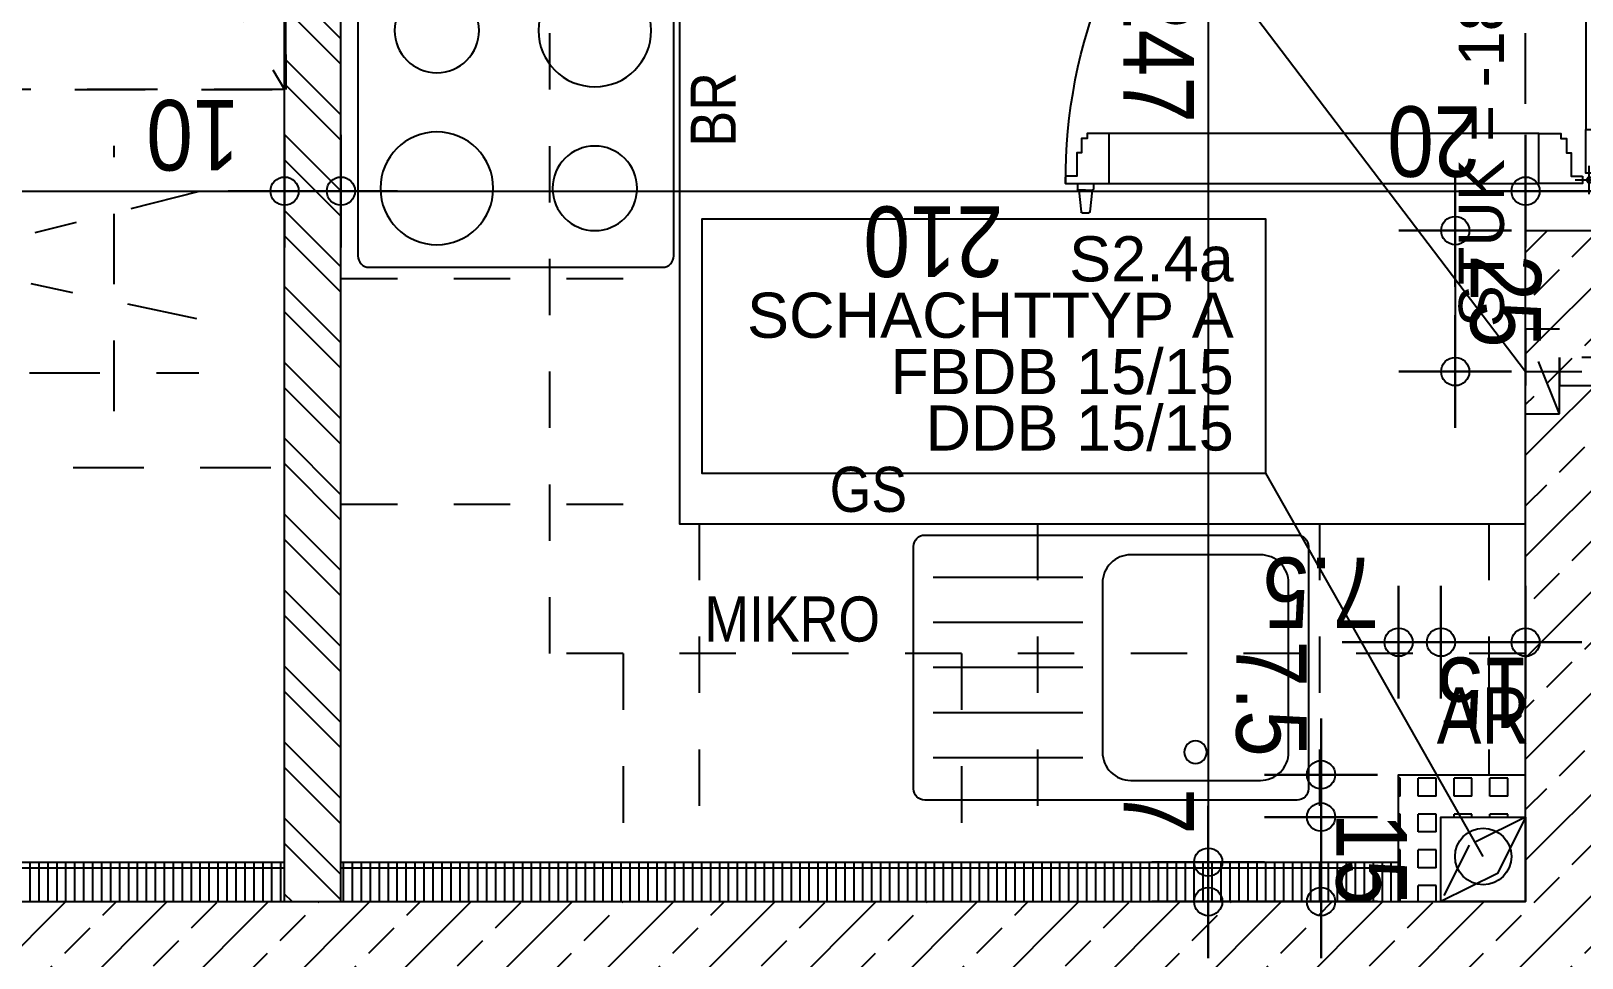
# Model space of a CAD drawing. Header units: millimetres. Extents: x 2834 to 2899, y 1629 to 1741.
# Drawn here: x 2889.388 to 2892.138, y 1675.868 to 1677.512 of the extents above; entities that cross this region are included whole.
import ezdxf
from ezdxf.enums import TextEntityAlignment as Align

# ---------------------------------------------------------------- set-up
doc = ezdxf.new("R2010")
doc.units = ezdxf.units.MM
doc.linetypes.add('HIDDEN2', pattern=[0.1875, 0.125, -0.0625])
doc.linetypes.add('STRICHPUNKT', pattern=[1, 0.5, -0.25, 0, -0.25])
for name, color, linetype in [('01-TXT---------M0', 1, 'Continuous'), ('02-DIM-G00-L01-ACHSEN', 8, 'Continuous'), ('02-DIM-G00-L01-M0', 8, 'Continuous'), ('02-DIM-G00-L01-ROHBAU', 8, 'Continuous'), ('02-FIL-G00-L01-ORANGE', 40, 'Continuous'), ('02-FIL-G00-L01-STB', 8, 'Continuous'), ('02-HID-G00-L01-M0', 8, 'HIDDEN2'), ('02-TWA---------M0', 4, 'Continuous'), ('02-TWA-G00-L01-M0', 4, 'Continuous'), ('02-TXT-G00-L01-M0', 8, 'Continuous'), ('02-WDA---------M0', 8, 'Continuous'), ('02-ZWA-G00-L01-M0', 2, 'Continuous'), ('03-ANS-G00-L01-M0', 8, 'Continuous'), ('03-SYM-G00-L01-M0', 8, 'Continuous'), ('03-TXT-G00-L01-M0', 8, 'Continuous'), ('04-HLP---------M0', 8, 'HIDDEN2'), ('04-STO---------M0', 1, 'Continuous'), ('04-SYM---------EP', 8, 'Continuous'), ('04-SYM-G00-L01-EP', 8, 'Continuous'), ('07-SAN---------M0', 8, 'Continuous'), ('07-SAN-G00-L01-Küche', 8, 'Continuous'), ('07-SAN-G00-L01-M0', 8, 'Continuous'), ('07-SYM-G00-L01-M0', 8, 'STRICHPUNKT')]:
    doc.layers.add(name, color=color, linetype=linetype)
doc.layers.add('07_MOB-G00-L01-M0', color=6, linetype='HIDDEN2', plot=False)
doc.styles.add('ARIAL', font='arial.ttf', dxfattribs={"width": 0.85})
doc.styles.get("Standard").update_dxf_attribs({"font": 'arial.ttf'})
doc.dimstyles.new('pp chromy&schneider', dxfattribs={"dimscale": 0.005, "dimtxt": 25, "dimasz": 10, "dimexe": 0, "dimexo": 0, "dimgap": 5, "dimtad": 1, "dimdec": 1, "dimlfac": 100, "dimrnd": 0.1, "dimzin": 9, "dimdsep": 46, "dimtxsty": 'ARIAL', "dimblk": 'c&s kote', "dimcen": 0, "dimse1": 1, "dimse2": 1, "dimclrd": 8, "dimclrt": 8, "dimadec": 0, "dimazin": 0, "dimtfac": 0.75, "dimtdec": 1, "dimtix": 1, "dimtmove": 2, "dimatfit": 0, "dimldrblk": 'NONE', "dimfxl": 1, "dimtolj": 1, "dimlwd": -1, "dimarcsym": 0})

# ---------------------------------------------------------------- blocks, each defined once
blk = doc.blocks.new('FENSTER_120')
at = {"layer": '02-WDA---------M0'}
for points in [[(-1.04, 0), (-1.04, -0.2)], [(-0.06, 0), (-0.06, -0.2)]]:
    blk.add_lwpolyline(points, dxfattribs=at)
at = {"layer": '04-HLP---------M0', "linetype": 'Continuous'}
for p, q in [((-0.0737, 0.9942), (-0.0637, 0.9942)), ((-0.0617, 0.9922), (-0.0235, 0.9879)), ((-0.0617, 0.9802), (-0.0617, 0.9922)), ((-0.0617, 0.9922), (-0.0617, 0.9682)), ((-0.0737, 0.9662), (-0.0637, 0.9662)), ((-0.0617, 0.9802), (-0.0617, 0.9682)), ((-0.0617, 0.9682), (-0.0235, 0.9724)), ((-0.0217, 0.986), (-0.0217, 0.9744)), ((-0.0217, 0.9802), (-0.0217, 0.9758)), ((-0.9849, 0.105), (-0.9807, 0.1432)), ((-0.9787, 0.145), (-0.9672, 0.145)), ((-0.9729, 0.145), (-0.9685, 0.145)), ((-0.9609, 0.105), (-0.9652, 0.1432)), ((-0.9869, 0.093), (-0.9869, 0.103)), ((-0.9729, 0.105), (-0.9849, 0.105)), ((-0.9849, 0.105), (-0.9609, 0.105)), ((-0.9729, 0.105), (-0.9609, 0.105)), ((-0.9589, 0.093), (-0.9589, 0.103))]:
    blk.add_line(p, q, dxfattribs=at)
for points in [[(-0.0868, 1.0153), (-0.0737, 1.0153), (-0.0737, 0.9383), (-0.162, 0.9383), (-0.162, 0.9773), (-0.1533, 0.9773), (-0.1533, 0.9873), (-0.1277, 0.9873), (-0.1277, 0.9953), (-0.0868, 0.9953)], [(-0.0868, 0.0993), (-0.0737, 0.0993), (-0.0737, 0.1763), (-0.162, 0.1763), (-0.162, 0.1372), (-0.1533, 0.1372), (-0.1533, 0.1273), (-0.1277, 0.1273), (-0.1277, 0.1193), (-0.0868, 0.1193)]]:
    blk.add_lwpolyline(points, close=True, dxfattribs=at)
for points in [[(-0.162, 0.1763), (-0.162, 0.9383)], [(-0.0737, 0.9383), (-0.0737, 0.1763)]]:
    blk.add_lwpolyline(points, dxfattribs=at)
at = {"layer": '04-HLP---------M0'}
for points in [[(-0.0797, 0.062), (-0.0797, 0.112)], [(-0.0547, 0.087), (-0.1047, 0.087)]]:
    blk.add_lwpolyline(points, dxfattribs=at)
blk.add_circle((-0.0797, 0.087), 0.00474, dxfattribs=at)
at = {"layer": '04-HLP---------M0', "linetype": 'Continuous'}
for centre, radius, start, end in [((-0.0797, 0.087), 0.9283, 89.6297, 180.4369), ((-0.0637, 0.9922), 0.002, 360, 90), ((-0.0637, 0.9682), 0.002, 270, 360), ((-0.0237, 0.986), 0.002, 360, 83.6598), ((-0.0237, 0.9744), 0.002, 276.3402, 360), ((-0.9787, 0.143), 0.002, 90, 173.6598), ((-0.9672, 0.143), 0.002, 6.3402, 90), ((-0.9849, 0.103), 0.002, 90, 180), ((-0.9609, 0.103), 0.002, 360, 90)]:
    blk.add_arc(centre, radius, start, end, dxfattribs=at)
at = {"layer": '04-STO---------M0'}
for points in [[(-1.008, 0.0799), (-1.008, 0.093), (-0.931, 0.093), (-0.931, 0.0047), (-0.97, 0.0047), (-0.97, 0.0135), (-0.98, 0.0135), (-0.98, 0.039), (-0.988, 0.039), (-0.988, 0.0799)], [(-0.092, 0.0799), (-0.092, 0.093), (-0.169, 0.093), (-0.169, 0.0047), (-0.13, 0.0047), (-0.13, 0.0135), (-0.12, 0.0135), (-0.12, 0.039), (-0.112, 0.039), (-0.112, 0.0799)], [(-1.11, 0.076), (-1, 0.076), (-1, 0.031), (-0.985, 0.031), (-0.985, 0.011), (-0.9731, 0.011), (-0.9731, -0.0105), (-1.04, -0.0105), (-1.04, 0), (-1.11, 0)], [(0.01, 0.076), (-0.1, 0.076), (-0.1, 0.031), (-0.115, 0.031), (-0.115, 0.011), (-0.1269, 0.011), (-0.1269, -0.0105), (-0.06, -0.0105), (-0.06, 0), (0.01, 0)]]:
    blk.add_lwpolyline(points, close=True, dxfattribs=at)
at = {"layer": '04-SYM---------EP'}
for points in [[(-0.931, 0.093), (-0.169, 0.093)], [(-0.169, 0.0047), (-0.931, 0.0047)]]:
    blk.add_lwpolyline(points, dxfattribs=at)
blk = doc.blocks.new('03-rar')
blk.add_circle((0, 0), 0.05)
at = {"layer": '01-TXT---------M0', "color": 8, "style": 'ARIAL', "width": 0.85}
blk.add_attdef('RR', text='', height=0.1, dxfattribs=at).set_placement((0, 0.1), align=Align.CENTER)
blk = doc.blocks.new('c&s kote')
at = {"color": 8}
for p, q in [((0, -2), (0, 2)), ((0, 2), (0, -2)), ((-2, 0), (2, 0)), ((2, 0), (-2, 0))]:
    blk.add_line(p, q, dxfattribs=at)
blk.add_circle((0, 0), 0.5, dxfattribs=at)
blk = doc.blocks.new('*D2485')
at = {"layer": '02-DIM-G00-L01-ROHBAU', "color": 8, "transparency": 16777216}
for p, q in [((2891.8375, 1676.4276), (2891.7875, 1676.4276)), ((2891.8875, 1676.4276), (2892.0375, 1676.4276)), ((2892.0875, 1676.4276), (2892.1375, 1676.4276))]:
    blk.add_line(p, q, dxfattribs=at)
at = {"layer": 'Defpoints', "color": 0, "transparency": 16777216}
for p in [(2892.0375, 1676.4276), (2891.8875, 1676.1176), (2892.0375, 1676.1176)]:
    blk.add_point(p, dxfattribs=at)
at = {"layer": '02-DIM-G00-L01-ROHBAU', "color": 8, "transparency": 16777216, "xscale": 0.05, "yscale": 0.05, "zscale": 0.05}
blk.add_blockref('c&s kote', (2891.8875, 1676.4276), dxfattribs=at)
at = {"layer": '02-DIM-G00-L01-ROHBAU', "color": 8, "transparency": 16777216, "xscale": 0.05, "yscale": 0.05, "zscale": 0.05, "rotation": 180}
blk.add_blockref('c&s kote', (2892.0375, 1676.4276), dxfattribs=at)
at = {"layer": '02-DIM-G00-L01-ROHBAU', "color": 8, "transparency": 16777216, "insert": (2891.9625, 1676.3388), "char_height": 0.125, "attachment_point": 5, "rotation": 180, "style": 'ARIAL'}
blk.add_mtext('\\A1;15', dxfattribs=at)
blk = doc.blocks.new('_None')
blk = doc.blocks.new('*D2486')
at = {"layer": '02-DIM-G00-L01-M0', "color": 8, "transparency": 16777216}
for p, q in [((2891.7625, 1676.4276), (2891.7125, 1676.4276)), ((2891.8875, 1676.4276), (2891.8125, 1676.4276)), ((2891.9375, 1676.4276), (2891.9875, 1676.4276))]:
    blk.add_line(p, q, dxfattribs=at)
at = {"layer": 'Defpoints', "color": 0, "transparency": 16777216}
for p in [(2891.8125, 1676.4276), (2891.8125, 1676.1926), (2891.8875, 1676.1176)]:
    blk.add_point(p, dxfattribs=at)
at = {"layer": '02-DIM-G00-L01-M0', "color": 8, "transparency": 16777216, "xscale": 0.05, "yscale": 0.05, "zscale": 0.05}
blk.add_blockref('c&s kote', (2891.8125, 1676.4276), dxfattribs=at)
at = {"layer": '02-DIM-G00-L01-M0', "color": 8, "transparency": 16777216, "xscale": 0.05, "yscale": 0.05, "zscale": 0.05, "rotation": 180}
blk.add_blockref('c&s kote', (2891.8875, 1676.4276), dxfattribs=at)
at = {"layer": '02-DIM-G00-L01-M0', "color": 8, "transparency": 16777216, "insert": (2891.6749, 1676.5162), "char_height": 0.125, "attachment_point": 5, "rotation": 180, "style": 'ARIAL'}
blk.add_mtext('\\A1;7.5', dxfattribs=at)
blk = doc.blocks.new('*D2487')
at = {"layer": '02-DIM-G00-L01-ROHBAU', "color": 8, "transparency": 16777216}
for p, q in [((2891.6749, 1676.1676), (2891.6749, 1676.2176)), ((2891.6749, 1675.9676), (2891.6749, 1676.1176)), ((2891.6749, 1675.9176), (2891.6749, 1675.8676))]:
    blk.add_line(p, q, dxfattribs=at)
at = {"layer": 'Defpoints', "color": 0, "transparency": 16777216}
for p in [(2891.6749, 1676.1176), (2891.8875, 1676.1176), (2891.8875, 1675.9676)]:
    blk.add_point(p, dxfattribs=at)
at = {"layer": '02-DIM-G00-L01-ROHBAU', "color": 8, "transparency": 16777216, "xscale": 0.05, "yscale": 0.05, "zscale": 0.05}
for p, rotation in [((2891.6749, 1676.1176), 270), ((2891.6749, 1675.9676), 90)]:
    blk.add_blockref('c&s kote', p, dxfattribs=dict(at, rotation=rotation))
at = {"layer": '02-DIM-G00-L01-ROHBAU', "color": 8, "transparency": 16777216, "insert": (2891.7637, 1676.0426), "char_height": 0.125, "attachment_point": 5, "rotation": 270, "style": 'ARIAL'}
blk.add_mtext('\\A1;15', dxfattribs=at)
blk = doc.blocks.new('*D2488')
at = {"layer": '02-DIM-G00-L01-M0', "color": 8, "transparency": 16777216}
for p, q in [((2891.6749, 1676.2426), (2891.6749, 1676.2926)), ((2891.6749, 1676.1176), (2891.6749, 1676.1926)), ((2891.6749, 1676.0676), (2891.6749, 1676.0176))]:
    blk.add_line(p, q, dxfattribs=at)
at = {"layer": 'Defpoints', "color": 0, "transparency": 16777216}
for p in [(2891.6749, 1676.1926), (2891.8125, 1676.1926), (2891.8875, 1676.1176)]:
    blk.add_point(p, dxfattribs=at)
at = {"layer": '02-DIM-G00-L01-M0', "color": 8, "transparency": 16777216, "xscale": 0.05, "yscale": 0.05, "zscale": 0.05}
for p, rotation in [((2891.6749, 1676.1926), 270), ((2891.6749, 1676.1176), 89.99999999999999)]:
    blk.add_blockref('c&s kote', p, dxfattribs=dict(at, rotation=rotation))
at = {"layer": '02-DIM-G00-L01-M0', "color": 8, "transparency": 16777216, "insert": (2891.5863, 1676.3276), "char_height": 0.125, "attachment_point": 5, "rotation": 270, "style": 'ARIAL'}
blk.add_mtext('\\A1;7.5', dxfattribs=at)
blk = doc.blocks.new('*D2502')
at = {"layer": '02-DIM-G00-L01-M0', "color": 8, "transparency": 16777216}
blk.add_line((2888.0875, 1677.2276), (2889.7875, 1677.2276), dxfattribs=at)
at = {"layer": 'Defpoints', "color": 0, "transparency": 16777216}
for p in [(2889.8375, 1677.2276), (2888.0375, 1676.0376), (2889.8375, 1676.0376)]:
    blk.add_point(p, dxfattribs=at)
at = {"layer": '02-DIM-G00-L01-M0', "color": 8, "transparency": 16777216, "xscale": 0.05, "yscale": 0.05, "zscale": 0.05, "rotation": 180}
blk.add_blockref('c&s kote', (2888.0375, 1677.2276), dxfattribs=at)
at = {"layer": '02-DIM-G00-L01-M0', "color": 8, "transparency": 16777216, "xscale": 0.05, "yscale": 0.05, "zscale": 0.05}
blk.add_blockref('c&s kote', (2889.8375, 1677.2276), dxfattribs=at)
at = {"layer": '02-DIM-G00-L01-M0', "color": 8, "transparency": 16777216, "insert": (2888.9375, 1677.1388), "char_height": 0.125, "attachment_point": 5, "rotation": 180, "style": 'ARIAL'}
blk.add_mtext('\\A1;180', dxfattribs=at)
blk = doc.blocks.new('*D2503')
at = {"layer": '02-DIM-G00-L01-M0', "color": 8, "transparency": 16777216}
for p, q in [((2889.7875, 1677.2276), (2889.7375, 1677.2276)), ((2889.8375, 1677.2276), (2889.9375, 1677.2276)), ((2889.9875, 1677.2276), (2890.0375, 1677.2276))]:
    blk.add_line(p, q, dxfattribs=at)
at = {"layer": 'Defpoints', "color": 0, "transparency": 16777216}
for p in [(2889.9375, 1677.2276), (2889.9375, 1676.0841), (2889.8375, 1676.0376)]:
    blk.add_point(p, dxfattribs=at)
at = {"layer": '02-DIM-G00-L01-M0', "color": 8, "transparency": 16777216, "xscale": 0.05, "yscale": 0.05, "zscale": 0.05}
blk.add_blockref('c&s kote', (2889.8375, 1677.2276), dxfattribs=at)
at = {"layer": '02-DIM-G00-L01-M0', "color": 8, "transparency": 16777216, "xscale": 0.05, "yscale": 0.05, "zscale": 0.05, "rotation": 180}
blk.add_blockref('c&s kote', (2889.9375, 1677.2276), dxfattribs=at)
at = {"layer": '02-DIM-G00-L01-M0', "color": 8, "transparency": 16777216, "insert": (2889.6749, 1677.3276), "char_height": 0.125, "attachment_point": 5, "rotation": 180, "style": 'ARIAL'}
blk.add_mtext('\\A1;10', dxfattribs=at)
blk = doc.blocks.new('*D2504')
at = {"layer": '02-DIM-G00-L01-M0', "color": 8, "transparency": 16777216}
blk.add_line((2889.9875, 1677.2276), (2891.9875, 1677.2276), dxfattribs=at)
at = {"layer": 'Defpoints', "color": 0, "transparency": 16777216}
for p in [(2892.0375, 1677.2276), (2892.0375, 1676.1926), (2889.9375, 1676.0841)]:
    blk.add_point(p, dxfattribs=at)
at = {"layer": '02-DIM-G00-L01-M0', "color": 8, "transparency": 16777216, "xscale": 0.05, "yscale": 0.05, "zscale": 0.05, "rotation": 180}
blk.add_blockref('c&s kote', (2889.9375, 1677.2276), dxfattribs=at)
at = {"layer": '02-DIM-G00-L01-M0', "color": 8, "transparency": 16777216, "xscale": 0.05, "yscale": 0.05, "zscale": 0.05}
blk.add_blockref('c&s kote', (2892.0375, 1677.2276), dxfattribs=at)
at = {"layer": '02-DIM-G00-L01-M0', "color": 8, "transparency": 16777216, "insert": (2890.9875, 1677.1388), "char_height": 0.125, "attachment_point": 5, "rotation": 180, "style": 'ARIAL'}
blk.add_mtext('\\A1;210', dxfattribs=at)
blk = doc.blocks.new('*D2555')
at = {"layer": '02-DIM-G00-L01-M0', "color": 8, "transparency": 16777216}
for p, q in [((2891.9875, 1677.2276), (2891.9375, 1677.2276)), ((2892.0375, 1677.2276), (2892.2375, 1677.2276)), ((2892.2875, 1677.2276), (2892.3375, 1677.2276))]:
    blk.add_line(p, q, dxfattribs=at)
at = {"layer": 'Defpoints', "color": 0, "transparency": 16777216}
for p in [(2892.2375, 1677.2276), (2892.2375, 1677.1576), (2892.0375, 1676.1926)]:
    blk.add_point(p, dxfattribs=at)
at = {"layer": '02-DIM-G00-L01-M0', "color": 8, "transparency": 16777216, "xscale": 0.05, "yscale": 0.05, "zscale": 0.05}
blk.add_blockref('c&s kote', (2892.0375, 1677.2276), dxfattribs=at)
at = {"layer": '02-DIM-G00-L01-M0', "color": 8, "transparency": 16777216, "xscale": 0.05, "yscale": 0.05, "zscale": 0.05, "rotation": 180}
blk.add_blockref('c&s kote', (2892.2375, 1677.2276), dxfattribs=at)
at = {"layer": '02-DIM-G00-L01-M0', "color": 8, "transparency": 16777216, "insert": (2891.8749, 1677.3164), "char_height": 0.125, "attachment_point": 5, "rotation": 180, "style": 'ARIAL'}
blk.add_mtext('\\A1;20', dxfattribs=at)
blk = doc.blocks.new('*D2630')
at = {"layer": '02-DIM-G00-L01-M0', "color": 8, "transparency": 16777216}
blk.add_line((2891.4749, 1678.4576), (2891.4749, 1676.0876), dxfattribs=at)
at = {"layer": 'Defpoints', "color": 0, "transparency": 16777216}
for p in [(2889.8375, 1678.5076), (2889.8375, 1676.0376), (2891.4749, 1676.0376)]:
    blk.add_point(p, dxfattribs=at)
at = {"layer": '02-DIM-G00-L01-M0', "color": 8, "transparency": 16777216, "xscale": 0.05, "yscale": 0.05, "zscale": 0.05}
for p, rotation in [((2891.4749, 1678.5076), 90), ((2891.4749, 1676.0376), 270)]:
    blk.add_blockref('c&s kote', p, dxfattribs=dict(at, rotation=rotation))
at = {"layer": '02-DIM-G00-L01-M0', "color": 8, "transparency": 16777216, "insert": (2891.3871, 1677.4726), "char_height": 0.125, "attachment_point": 5, "rotation": 270, "style": 'ARIAL'}
blk.add_mtext('\\A1;247', dxfattribs=at)
blk = doc.blocks.new('*D2631')
at = {"layer": '02-DIM-G00-L01-M0', "color": 8, "transparency": 16777216}
for p, q in [((2891.4749, 1676.0876), (2891.4749, 1676.1376)), ((2891.4749, 1676.0376), (2891.4749, 1675.9676)), ((2891.4749, 1675.9176), (2891.4749, 1675.8676))]:
    blk.add_line(p, q, dxfattribs=at)
at = {"layer": 'Defpoints', "color": 0, "transparency": 16777216}
for p in [(2889.8375, 1676.0376), (2891.4749, 1675.9676), (2891.6133, 1675.9676)]:
    blk.add_point(p, dxfattribs=at)
at = {"layer": '02-DIM-G00-L01-M0', "color": 8, "transparency": 16777216, "xscale": 0.05, "yscale": 0.05, "zscale": 0.05}
for p, rotation in [((2891.4749, 1676.0376), 270), ((2891.4749, 1675.9676), 89.99999999999999)]:
    blk.add_blockref('c&s kote', p, dxfattribs=dict(at, rotation=rotation))
at = {"layer": '02-DIM-G00-L01-M0', "color": 8, "transparency": 16777216, "insert": (2891.3874, 1676.1276), "char_height": 0.125, "attachment_point": 5, "rotation": 270, "style": 'ARIAL'}
blk.add_mtext('\\A1;7', dxfattribs=at)
blk = doc.blocks.new('*D1980')
at = {"layer": '02-DIM-G00-L01-ACHSEN', "color": 8, "transparency": 16777216}
blk.add_arc((2895.1875, 1685.0876), 0.3783, 7.5792, 82.4208, dxfattribs=at)
at = {"layer": 'Defpoints', "color": 0, "transparency": 16777216}
for p in [(2895.1875, 1687.5513), (2895.5151, 1685.2768), (2863.8983, 1685.0876), (2897.5875, 1685.0876), (2895.1875, 1652.6239)]:
    blk.add_point(p, dxfattribs=at)
at = {"layer": '02-DIM-G00-L01-ACHSEN', "color": 8, "transparency": 16777216, "xscale": 0.05, "yscale": 0.05, "zscale": 0.05}
for p, rotation in [((2895.1875, 1685.4659), 176.2103799026569), ((2895.5658, 1685.0876), 273.7896200986746)]:
    blk.add_blockref('c&s kote', p, dxfattribs=dict(at, rotation=rotation))
at = {"layer": '02-DIM-G00-L01-ACHSEN', "color": 8, "transparency": 16777216, "insert": (2895.5178, 1685.4179), "char_height": 0.125, "attachment_point": 5, "rotation": 315, "style": 'ARIAL'}
blk.add_mtext('\\A1;90.00°', dxfattribs=at)
blk = doc.blocks.new('*D1938')
at = {"layer": '02-DIM-G00-L01-ACHSEN', "color": 8, "transparency": 16777216}
blk.add_arc((2867.0178, 1655.6943), 0.9468, 182.3387, 266.9683, dxfattribs=at)
at = {"layer": 'Defpoints', "color": 0, "transparency": 16777216}
for p in [(2867.0208, 1686.2513), (2863.9749, 1655.7308), (2897.5875, 1655.3274), (2866.1941, 1655.2275), (2867.0175, 1652.6239)]:
    blk.add_point(p, dxfattribs=at)
at = {"layer": '02-DIM-G00-L01-ACHSEN', "color": 8, "transparency": 16777216, "xscale": 0.05, "yscale": 0.05, "zscale": 0.05}
for p, rotation in [((2866.0711, 1655.7056), 90.82557498945935), ((2867.0177, 1654.7475), 358.4814073577396)]:
    blk.add_blockref('c&s kote', p, dxfattribs=dict(at, rotation=rotation))
at = {"layer": '02-DIM-G00-L01-ACHSEN', "color": 8, "transparency": 16777216, "insert": (2866.4075, 1655.0913), "char_height": 0.125, "attachment_point": 5, "rotation": 314.6535, "style": 'ARIAL'}
blk.add_mtext('\\A1;90.68°', dxfattribs=at)
blk = doc.blocks.new('*D1939')
at = {"layer": '02-DIM-G00-L01-ACHSEN', "color": 8, "transparency": 16777216}
blk.add_arc((2895.1875, 1655.3562), 0.9163, 273.127, 356.1855, dxfattribs=at)
at = {"layer": 'Defpoints', "color": 0, "transparency": 16777216}
for p in [(2895.1875, 1687.5513), (2863.9749, 1655.7308), (2897.5875, 1655.3274), (2895.6425, 1654.5609), (2895.1875, 1652.6239)]:
    blk.add_point(p, dxfattribs=at)
at = {"layer": '02-DIM-G00-L01-ACHSEN', "color": 8, "transparency": 16777216, "xscale": 0.05, "yscale": 0.05, "zscale": 0.05}
for p, rotation in [((2896.1037, 1655.3452), 87.74900272412883), ((2895.1875, 1654.44), 181.5634809221231)]:
    blk.add_blockref('c&s kote', p, dxfattribs=dict(at, rotation=rotation))
at = {"layer": '02-DIM-G00-L01-ACHSEN', "color": 8, "transparency": 16777216, "insert": (2895.894, 1654.6413), "char_height": 0.125, "attachment_point": 5, "rotation": 224.6562, "style": 'ARIAL'}
blk.add_mtext('\\A1;89.31°', dxfattribs=at)
blk = doc.blocks.new('kochfeld')
blk.add_lwpolyline([(-0.28, -0.55), (-0.28, -0.03, -0.414214), (-0.26, -0.01), (0.26, -0.01, -0.414214), (0.28, -0.03), (0.28, -0.55, -0.414214), (0.26, -0.57), (-0.26, -0.57, -0.414214)], format="xyb", close=True)
for centre, radius in [((0.14, -0.15), 0.1), ((-0.14, -0.15), 0.075), ((-0.14, -0.43), 0.1), ((0.14, -0.43), 0.075)]:
    blk.add_circle(centre, radius)
blk = doc.blocks.new('Spüle')
for points in [[(0.4, -0.02), (-0.26, -0.02, 0.414214), (-0.28, -0.04), (-0.28, -0.47, 0.414214), (-0.26, -0.49), (0.4, -0.49, 0.414214), (0.42, -0.47), (0.42, -0.04, 0.414214)], [(-0.195, -0.055), (0.035, -0.055, -0.414214), (0.085, -0.105), (0.085, -0.405, -0.414214), (0.035, -0.455), (-0.195, -0.455, -0.414214), (-0.245, -0.405), (-0.245, -0.105, -0.414214)]]:
    blk.add_lwpolyline(points, format="xyb", close=True)
for points in [[(0.12, -0.095), (0.385, -0.095)], [(0.12, -0.175), (0.385, -0.175)], [(0.12, -0.255), (0.385, -0.255)], [(0.12, -0.335), (0.385, -0.335)], [(0.12, -0.415), (0.385, -0.415)]]:
    blk.add_lwpolyline(points)
blk.add_circle((-0.08, -0.405), 0.02)
blk = doc.blocks.new('07_Kemper-ventil')
at = {"layer": '02-TWA---------M0', "linetype": 'HIDDEN2', "ltscale": 0.5}
for points in [[(-0.075, 0), (-0.075, -0.06), (0.075, -0.06), (0.075, 0), (-0.075, 0)], [(-0.025, -0.06), (-0.025, -0.2), (0.025, -0.2), (0.025, -0.06)]]:
    blk.add_lwpolyline(points, close=True, dxfattribs=at)
blk.add_lwpolyline([(-0.075, -0.06), (0.075, 0)], dxfattribs=at)
at = {"layer": '07-SAN---------M0', "linetype": 'STRICHPUNKT', "ltscale": 0.1}
blk.add_lwpolyline([(0, 0), (0, -0.48)], dxfattribs=at)
at = {"layer": '07-SAN---------M0'}
for points in [[(0.025, -0.42), (-0.025, -0.42), (0, -0.45), (0.025, -0.42)], [(0.025, -0.48), (-0.025, -0.48), (0, -0.45), (0.025, -0.48)]]:
    blk.add_lwpolyline(points, close=True, dxfattribs=at)
blk = doc.blocks.new('*D2066')
at = {"layer": '02-DIM-G00-L01-ROHBAU', "color": 8, "transparency": 16777216}
blk.add_line((2891.9128, 1677.1076), (2891.9128, 1676.9576), dxfattribs=at)
at = {"layer": 'Defpoints', "color": 0, "transparency": 16777216}
for p in [(2892.0375, 1677.1576), (2891.9128, 1676.9076), (2892.0375, 1676.9076)]:
    blk.add_point(p, dxfattribs=at)
at = {"layer": '02-DIM-G00-L01-ROHBAU', "color": 8, "transparency": 16777216, "xscale": 0.05, "yscale": 0.05, "zscale": 0.05}
for p, rotation in [((2891.9128, 1677.1576), 90), ((2891.9128, 1676.9076), 270)]:
    blk.add_blockref('c&s kote', p, dxfattribs=dict(at, rotation=rotation))
at = {"layer": '02-DIM-G00-L01-ROHBAU', "color": 8, "transparency": 16777216, "insert": (2892.0017, 1677.0326), "char_height": 0.125, "attachment_point": 5, "rotation": 270, "style": 'ARIAL'}
blk.add_mtext('\\A1;25', dxfattribs=at)

msp = doc.modelspace()

# ---------------------------------------------------------------- hatches: boundary and pattern name
at = {"layer": '02-FIL-G00-L01-ORANGE'}
h = msp.add_hatch(dxfattribs=at)
h.set_pattern_fill('ANSI32', color=256, scale=0.01, angle=197.0465, style=0)
h.set_pattern_definition([(135, (2809.0749, 1625.227625), (-0.06735192, -0.06735192), []), (135, (2809.0749, 1625.27253), (-0.06735192, -0.06735192), [])])
h.paths.add_polyline_path([(2890.6375, 1678.6076), (2889.0275, 1678.6076), (2889.0275, 1678.5951), (2889.9775, 1678.5951), (2889.9775, 1678.5201), (2889.0275, 1678.5201), (2889.0275, 1678.5076), (2889.8375, 1678.5076), (2889.8375, 1675.9676), (2889.9375, 1675.9676), (2889.9375, 1678.5076), (2890.5375, 1678.5076), (2890.6375, 1678.5076)])
h = msp.add_hatch(dxfattribs=at)
h.set_pattern_fill('SQUARE', color=256, scale=0.01, angle=197.0465, style=0)
h.set_pattern_definition([(90, (2809.074902, 1625.227625), (-0.03175, -2e-15), [0.03175, -0.03175]), (180, (2809.074902, 1625.227625), (2e-15, -0.03175), [0.03175, -0.03175])])
h.paths.add_polyline_path([(2892.0375, 1676.1926), (2891.8125, 1676.1926), (2891.8125, 1675.9676), (2891.8875, 1675.9676), (2891.8875, 1676.1176), (2892.0375, 1676.1176)])
h = msp.add_hatch(dxfattribs=at)
h.set_pattern_fill('GRATE', color=256, scale=0.02, angle=197.0465, style=0)
h.set_pattern_definition([(90, (2809.074902, 1625.227625), (-0.015875, 0), []), (180, (2809.0749, 1625.227625), (0, -0.0635), [])])
h.paths.add_polyline_path([(2889.8375, 1676.0376), (2889.2075, 1676.0376), (2889.2075, 1675.9676), (2889.8375, 1675.9676)])
h = msp.add_hatch(dxfattribs=at)
h.set_pattern_fill('GRATE', color=256, scale=0.02, angle=197.0465, style=0)
h.set_pattern_definition([(90, (2809.074902, 1625.227625), (-0.015875, -1e-15), []), (180, (2809.0749, 1625.227625), (4e-15, -0.0635), [])])
h.paths.add_polyline_path([(2889.9375, 1676.0376), (2889.9375, 1675.9676), (2891.8125, 1675.9676), (2891.8125, 1676.0376)])
at = {"layer": '02-FIL-G00-L01-STB'}
h = msp.add_hatch(dxfattribs=at)
h.set_pattern_fill('ANSI33', color=256, scale=0.02, angle=107.0465, style=0)
h.set_pattern_definition([(45, (2809.0749, 1625.22762), (-0.08980256, 0.08980256), []), (45, (2809.1647, 1625.22762), (-0.08980256, 0.08980256), [0.0635, -0.03175])])
h.paths.add_polyline_path([(2895.2875, 1675.9676), (2892.2375, 1675.9676), (2892.2375, 1677.1576), (2892.1615, 1677.1576), (2892.1615, 1677.1576), (2892.0375, 1677.1576), (2892.0375, 1675.9676), (2889.2075, 1675.9676), (2889.2075, 1675.7676), (2889.2875, 1675.7676), (2889.2875, 1668.4626), (2889.4875, 1668.4626), (2889.4875, 1675.7676), (2893.0575, 1675.7676), (2893.0575, 1674.8776), (2893.1815, 1674.8776), (2893.1815, 1674.8776), (2893.2575, 1674.8776), (2893.2575, 1675.7676), (2895.2875, 1675.7676)])

# ---------------------------------------------------------------- linework, layer by layer
at = {"layer": '02-HID-G00-L01-M0'}
msp.add_lwpolyline([(2892.0375, 1677.1576), (2892.0375, 1678.2776)], dxfattribs=at)
at = {"layer": '02-TWA-G00-L01-M0'}
for points in [[(2892.0375, 1675.9676), (2892.0375, 1677.1576)], [(2892.0375, 1677.1576), (2892.2375, 1677.1576)], [(2889.2075, 1675.9676), (2892.0375, 1675.9676)]]:
    msp.add_lwpolyline(points, dxfattribs=at)
at = {"layer": '02-TXT-G00-L01-M0'}
msp.add_lwpolyline([(2890.2749, 1679.2276), (2890.2749, 1679.2276), (2888.8655, 1679.2276), (2888.8655, 1679.9051), (2890.2749, 1679.9051), (2890.2749, 1679.2276), (2892.0375, 1676.9076)], dxfattribs=at)
at = {"layer": '02-ZWA-G00-L01-M0'}
for points in [[(2889.8375, 1675.9676), (2889.8375, 1678.5076)], [(2889.9375, 1675.9676), (2889.9375, 1678.5076)], [(2891.8125, 1675.9676), (2891.8125, 1676.1926), (2892.0375, 1676.1926)], [(2891.8875, 1675.9676), (2891.8875, 1676.1176), (2892.0375, 1676.1176)], [(2889.2075, 1676.0376), (2889.8375, 1676.0376)], [(2889.9375, 1676.0376), (2891.8125, 1676.0376)]]:
    msp.add_lwpolyline(points, dxfattribs=at)
at = {"layer": '03-ANS-G00-L01-M0'}
msp.add_lwpolyline([(2891.8875, 1676.1176), (2892.0375, 1676.1176), (2892.0375, 1675.9676), (2891.8875, 1675.9676)], close=True, dxfattribs=at)
at = {"layer": '03-SYM-G00-L01-M0'}
msp.add_circle((2891.9625, 1676.0476), 0.05, dxfattribs=at)
at = {"layer": '03-TXT-G00-L01-M0'}
for points in [[(2891.9625, 1676.0476), (2891.5772, 1676.7276), (2891.5772, 1677.1776), (2890.5772, 1677.1776), (2890.5772, 1676.7276), (2891.5772, 1676.7276)], [(2891.8875, 1675.9676), (2892.0375, 1675.9676), (2892.0375, 1676.1176), (2891.9875, 1676.0176), (2891.8875, 1675.9676)]]:
    msp.add_lwpolyline(points, dxfattribs=at)
at = {"layer": '03-TXT-G00-L01-M0', "linetype": 'HIDDEN2', "ltscale": 0.5}
msp.add_lwpolyline([(2891.8875, 1675.9676), (2891.8875, 1676.1176), (2892.0375, 1676.1176), (2891.9375, 1676.0676), (2891.8875, 1675.9676)], dxfattribs=at)
at = {"layer": '07-SAN-G00-L01-Küche', "linetype": 'HIDDEN2', "ltscale": 0.5}
for points in [[(2892.0375, 1676.4076), (2890.3075, 1676.4076), (2890.3075, 1677.8226)], [(2889.9375, 1677.0726), (2890.5375, 1677.0726)], [(2889.9375, 1676.6726), (2890.5375, 1676.6726)], [(2890.5725, 1676.6376), (2890.5725, 1676.0376)], [(2891.1725, 1676.6376), (2891.1725, 1676.0376)], [(2891.6725, 1676.6376), (2891.6725, 1676.0376)], [(2891.9725, 1676.6376), (2891.9725, 1676.1926)], [(2890.4375, 1676.4076), (2890.4375, 1676.0403)], [(2891.0375, 1676.4076), (2891.0375, 1676.0403)]]:
    msp.add_lwpolyline(points, dxfattribs=at)
at = {"layer": '07-SAN-G00-L01-M0'}
msp.add_lwpolyline([(2890.5375, 1678.5076), (2890.5375, 1676.6376), (2892.0375, 1676.6376)], dxfattribs=at)
at = {"layer": '07_MOB-G00-L01-M0'}
for points in [[(2889.8368, 1678.4076), (2889.2388, 1678.4076), (2889.2405, 1677.4076), (2889.8402, 1677.4078)], [(2889.8375, 1677.4078), (2889.2405, 1677.4076), (2889.2379, 1676.7376), (2889.8375, 1676.7376), (2889.8375, 1677.4078)]]:
    msp.add_lwpolyline(points, close=True, dxfattribs=at)
for points in [[(2889.2388, 1678.4076), (2889.8375, 1677.4078)], [(2889.5353, 1676.8376), (2889.5353, 1677.3077)], [(2889.686, 1677.2271), (2889.3951, 1677.1536)], [(2889.6821, 1677.0012), (2889.3886, 1677.0629)], [(2889.3853, 1676.9054), (2889.6853, 1676.9054)]]:
    msp.add_lwpolyline(points, dxfattribs=at)

# ---------------------------------------------------------------- block references
at = {"layer": '03-SYM-G00-L01-M0'}
ref = msp.add_blockref('03-rar', (2891.9625, 1676.0476), dxfattribs=at)
ref.add_attrib('RR', 'AR', dxfattribs={"layer": '01-TXT---------M0', "color": 8, "height": 0.1, "rotation": 0, "style": 'ARIAL', "width": 0.85}).set_placement((2891.9625, 1676.2476), align=Align.CENTER)
at = {"layer": '04-SYM-G00-L01-EP', "xscale": -1, "rotation": 89.999999991519}
msp.add_blockref('FENSTER_120', (2892.2375, 1677.1676), dxfattribs=at)
at = {"layer": '07-SAN-G00-L01-Küche', "xscale": -1}
for name, p, rotation in [('kochfeld', (2890.5375, 1677.3726), 269.9999999693537), ('Spüle', (2891.3725, 1676.6376), 2.01323758e-08)]:
    msp.add_blockref(name, p, dxfattribs=dict(at, rotation=rotation))
at = {"layer": '07-SAN-G00-L01-M0', "rotation": 89.99999997857569}
msp.add_blockref('07_Kemper-ventil', (2892.0375, 1676.9076), dxfattribs=at)

# ---------------------------------------------------------------- texts
at = {"layer": '02-TXT-G00-L01-M0', "insert": (2892.0003, 1677.7176), "char_height": 0.08, "width": 1.9731, "attachment_point": 8, "rotation": 90}
msp.add_mtext('{\\fArial|b0|i0|c0|p34;STUK = -18 v. RDUK = +6.37}', dxfattribs=at)
at = {"layer": '03-TXT-G00-L01-M0', "char_height": 0.08, "attachment_point": 9}
for s, insert, width in [('{\\fArial|b0|i0|c0|p34;S2.4a}', (2891.5203, 1677.0664), 0.9486), ('{\\fArial|b0|i0|c0|p34;FBDB 15/15}', (2891.5203, 1676.8664), 0.9486), ('{\\fArial|b0|i0|c0|p34;DDB 15/15}', (2891.5203, 1676.7664), 0.7507)]:
    msp.add_mtext(s, dxfattribs=dict(at, insert=insert, width=width))
at = {"layer": '03-TXT-G00-L01-M0', "insert": (2891.5203, 1676.9664), "char_height": 0.08, "width": 0.9486, "attachment_point": 9, "rotation": 0}
msp.add_mtext('{\\fArial|b0|i0|c0|p34;SCHACHTTYP A}', dxfattribs=at)
at = {"layer": '07-SYM-G00-L01-M0', "char_height": 0.08, "style": 'ARIAL'}
for s, insert, width, attachment_point, rotation in [('BR', (2890.5575, 1677.3726), 0.5458, 2, 90), ('MIKRO', (2890.7375, 1676.4276), 0.8697, 8, 0)]:
    msp.add_mtext(s, dxfattribs=dict(at, insert=insert, width=width, attachment_point=attachment_point, rotation=rotation))
at = {"layer": '07-SYM-G00-L01-M0', "insert": (2890.8725, 1676.6576), "char_height": 0.08, "width": 0.8697, "attachment_point": 8, "style": 'ARIAL'}
msp.add_mtext('GS', dxfattribs=at)

# ---------------------------------------------------------------- dimensions: what is measured, and where the dimension line sits
at = {"layer": '02-DIM-G00-L01-ACHSEN'}
for base, line1, line2, picture, middle in [((2895.5151, 1685.2768), ((2863.8983, 1685.0876), (2897.5875, 1685.0876)), ((2895.1875, 1687.5513), (2895.1875, 1652.6239)), '*D1980', (2895.5178, 1685.4179)), ((2895.6425, 1654.5609), ((2895.1875, 1687.5513), (2895.1875, 1652.6239)), ((2863.9749, 1655.7308), (2897.5875, 1655.3274)), '*D1939', (2895.894, 1654.6413)), ((2866.1941, 1655.2275), ((2867.0208, 1686.2513), (2867.0175, 1652.6239)), ((2863.9749, 1655.7308), (2897.5875, 1655.3274)), '*D1938', (2866.4075, 1655.0913))]:
    dim = msp.add_angular_dim_2l(base=base, line1=line1, line2=line2, dimstyle='pp chromy&schneider', override={"dimzin": 8, "dimadec": 2}, dxfattribs=at)
    dim.commit()
    dim.dimension.update_dxf_attribs({"geometry": picture, "text_midpoint": middle})
at = {"layer": '02-DIM-G00-L01-M0'}
for base, p1, p2, picture, middle in [((2891.4749, 1676.0376), (2889.8375, 1678.5076), (2889.8375, 1676.0376), '*D2630', (2891.3871, 1677.4726)), ((2891.6749, 1676.1926), (2891.8875, 1676.1176), (2891.8125, 1676.1926), '*D2488', (2891.5863, 1676.3276)), ((2891.4749, 1675.9676), (2889.8375, 1676.0376), (2891.6133, 1675.9676), '*D2631', (2891.3874, 1676.1276))]:
    dim = msp.add_linear_dim(base=base, p1=p1, p2=p2, angle=90, dimstyle='pp chromy&schneider', override={"dimzin": 8}, dxfattribs=at)
    dim.commit()
    dim.dimension.update_dxf_attribs({"geometry": picture, "text_midpoint": middle, "dimtype": 160})
for base, p1, p2, picture, middle in [((2889.9375, 1677.2276), (2889.8375, 1676.0376), (2889.9375, 1676.0841), '*D2503', (2889.6749, 1677.3276)), ((2892.2375, 1677.2276), (2892.0375, 1676.1926), (2892.2375, 1677.1576), '*D2555', (2891.8749, 1677.3164)), ((2891.8125, 1676.4276), (2891.8875, 1676.1176), (2891.8125, 1676.1926), '*D2486', (2891.6749, 1676.5162))]:
    dim = msp.add_linear_dim(base=base, p1=p1, p2=p2, dimstyle='pp chromy&schneider', override={"dimzin": 8}, dxfattribs=at)
    dim.commit()
    dim.dimension.update_dxf_attribs({"geometry": picture, "text_midpoint": middle, "dimtype": 160})
for base, p1, p2, picture, middle in [((2889.8375, 1677.2276), (2888.0375, 1676.0376), (2889.8375, 1676.0376), '*D2502', (2888.9375, 1677.1388)), ((2892.0375, 1677.2276), (2889.9375, 1676.0841), (2892.0375, 1676.1926), '*D2504', (2890.9875, 1677.1388))]:
    dim = msp.add_linear_dim(base=base, p1=p1, p2=p2, dimstyle='pp chromy&schneider', override={"dimzin": 8}, dxfattribs=at)
    dim.commit()
    dim.dimension.update_dxf_attribs({"geometry": picture, "text_midpoint": middle})
at = {"layer": '02-DIM-G00-L01-ROHBAU'}
for base, p1, p2, picture, middle in [((2891.9128, 1676.9076), (2892.0375, 1677.1576), (2892.0375, 1676.9076), '*D2066', (2892.0017, 1677.0326)), ((2891.6749, 1676.1176), (2891.8875, 1675.9676), (2891.8875, 1676.1176), '*D2487', (2891.7637, 1676.0426))]:
    dim = msp.add_linear_dim(base=base, p1=p1, p2=p2, angle=90, dimstyle='pp chromy&schneider', override={"dimzin": 8}, dxfattribs=at)
    dim.commit()
    dim.dimension.update_dxf_attribs({"geometry": picture, "text_midpoint": middle})
dim = msp.add_linear_dim(base=(2892.0375, 1676.4276), p1=(2891.8875, 1676.1176), p2=(2892.0375, 1676.1176), dimstyle='pp chromy&schneider', override={"dimzin": 8}, dxfattribs=at)
dim.commit()
dim.dimension.update_dxf_attribs({"geometry": '*D2485', "text_midpoint": (2891.9625, 1676.3388)})

doc.saveas('drawing.dxf')
